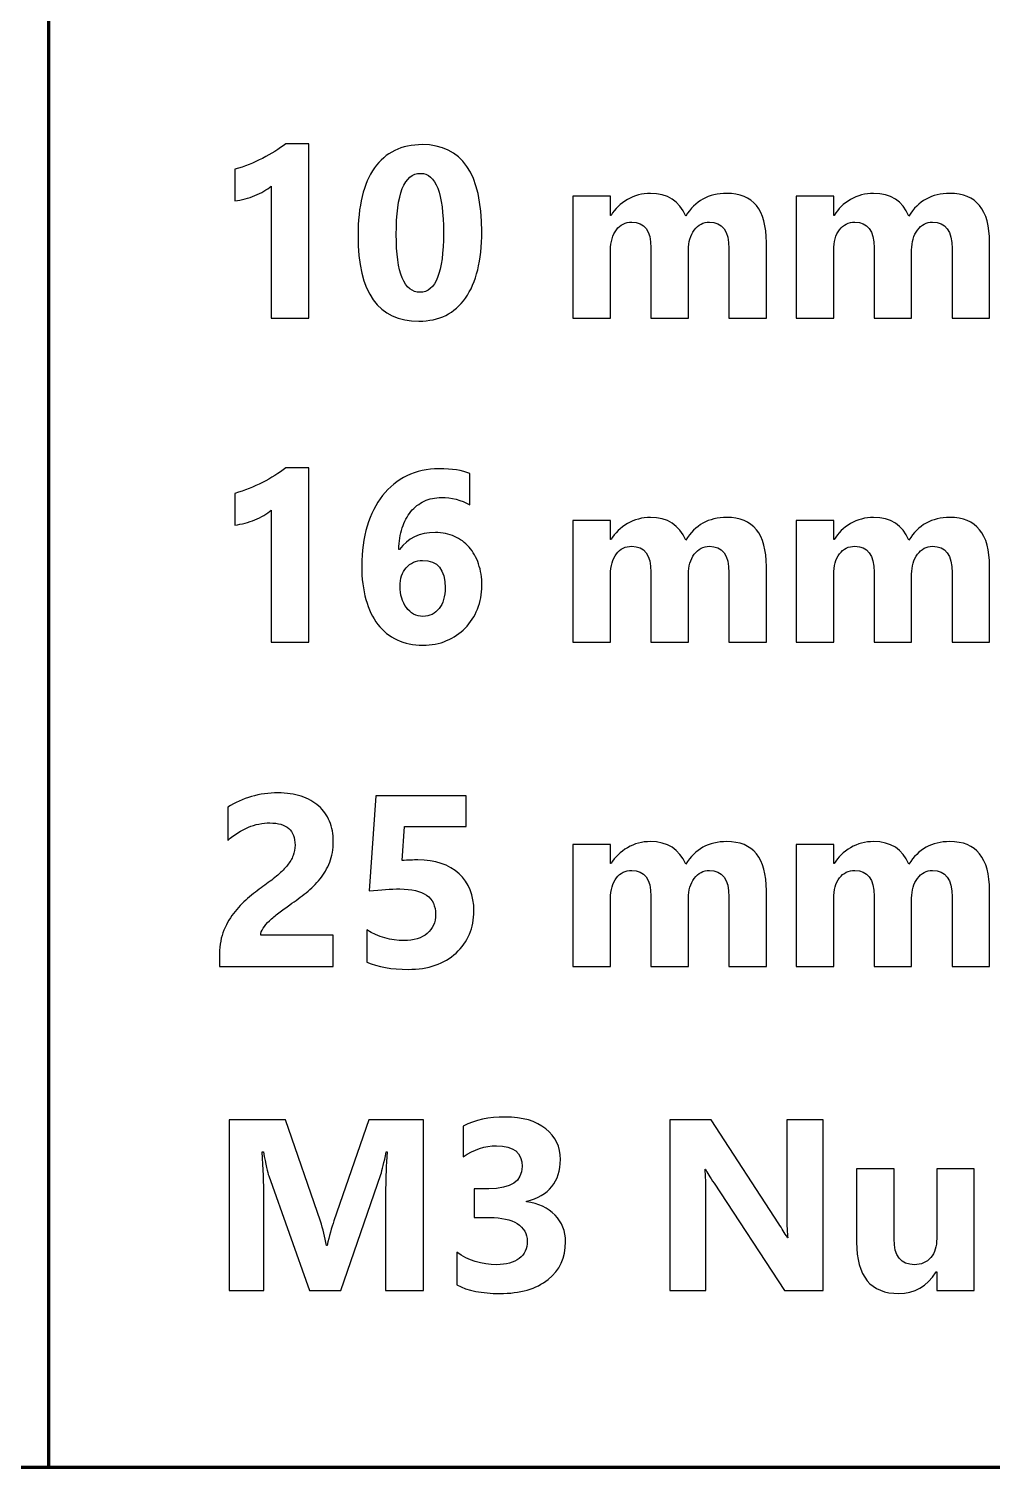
# Model space of a CAD drawing. Header units: centimetres. Extents: x -8 to 8, y -13.2 to 13.9.
# Drawn here: x -2.332 to -0.751, y -7.8 to -5.439 of the extents above; entities that cross this region are included whole.
import ezdxf

# ---------------------------------------------------------------- set-up
doc = ezdxf.new("R2010")
doc.units = ezdxf.units.CM
doc.header["$MEASUREMENT"] = 0
doc.layers.add('Layer 1', color=7, linetype='Continuous')

msp = doc.modelspace()

# ---------------------------------------------------------------- linework, layer by layer
at = {"layer": 'Layer 1', "lineweight": 100}
for points in [[(-5.85, -7.30005), (-5.85, -7.30005), (-5.85, 7.29995), (-5.85, 7.29995), (-5.85, 7.29995), (-5.85, 7.57609), (-5.62614, 7.79995), (-5.35, 7.79995), (-5.35, 7.79995), (-5.35, 7.79995), (5.35, 7.79995), (5.35, 7.79995), (5.35, 7.79995), (5.62614, 7.79995), (5.85, 7.57609), (5.85, 7.29995), (5.85, 7.29995), (5.85, 7.29995), (5.85, -7.30005), (5.85, -7.30005), (5.85, -7.30005), (5.85, -7.57619), (5.62614, -7.80005), (5.35, -7.80005), (5.35, -7.80005), (5.35, -7.80005), (-5.35, -7.80005), (-5.35, -7.80005), (-5.35, -7.80005), (-5.62614, -7.80005), (-5.85, -7.57619), (-5.85, -7.30005)], [(-5.85, -7.30005), (-5.85, -7.30005), (-5.85, 7.29995), (-5.85, 7.29995), (-5.85, 7.29995), (-5.85, 7.57609), (-5.62614, 7.79995), (-5.35, 7.79995), (-5.35, 7.79995), (-5.35, 7.79995), (2.95, 7.79995), (2.95, 7.79995), (2.95, 7.79995), (3.22614, 7.79995), (3.45, 7.57609), (3.45, 7.29995), (3.45, 7.29995), (3.45, 7.29995), (3.45, -7.30005), (3.45, -7.30005), (3.45, -7.30005), (3.45, -7.57619), (3.22614, -7.80005), (2.95, -7.80005), (2.95, -7.80005), (2.95, -7.80005), (-5.35, -7.80005), (-5.35, -7.80005), (-5.35, -7.80005), (-5.62614, -7.80005), (-5.85, -7.57619), (-5.85, -7.30005)], [(-2.3, -7.80005), (-2.3, -7.80005), (-2.3, -4.85005), (-2.3, -4.85005), (-2.3, -4.85005), (-2.3, -4.57391), (-2.07614, -4.35005), (-1.8, -4.35005), (-1.8, -4.35005), (-1.8, -4.35005), (3.45, -4.35005), (3.45, -4.35005), (3.45, -4.35005), (3.45, -4.35005), (3.45, -4.85005), (3.45, -4.85005), (3.45, -4.85005), (3.45, -4.85005), (3.45, -7.30005), (3.45, -7.30005), (3.45, -7.30005), (3.45, -7.57619), (3.22614, -7.80005), (2.95, -7.80005), (2.95, -7.80005), (2.95, -7.80005), (-1.8, -7.80005), (-1.8, -7.80005), (-1.8, -7.80005), (-1.8, -7.80005), (-2.3, -7.80005), (-2.3, -7.80005)]]:
    msp.add_open_spline(points, degree=3, knots=[0, 0, 0, 0, 0.1111111, 0.1111111, 0.1111111, 0.1111111, 0.2222222, 0.2222222, 0.2222222, 0.2222222, 0.3333333, 0.3333333, 0.3333333, 0.3333333, 0.4444444, 0.4444444, 0.4444444, 0.4444444, 0.5555556, 0.5555556, 0.5555556, 0.5555556, 0.6666667, 0.6666667, 0.6666667, 0.6666667, 0.7777778, 0.7777778, 0.7777778, 0.7777778, 1, 1, 1, 1], dxfattribs=at)
at = {"layer": 'Layer 1'}
for points, knots in [([(-1.87289, -5.62746), (-1.87289, -5.62746), (-1.87289, -5.91379), (-1.87289, -5.91379), (-1.87289, -5.91379), (-1.87289, -5.91379), (-1.93442, -5.91379), (-1.93442, -5.91379), (-1.93442, -5.91379), (-1.93442, -5.91379), (-1.93442, -5.69699), (-1.93442, -5.69699), (-1.93442, -5.69699), (-1.93782, -5.69999), (-1.94182, -5.70279), (-1.94649, -5.70546), (-1.94649, -5.70546), (-1.95109, -5.70812), (-1.95602, -5.71059), (-1.96122, -5.71272), (-1.96122, -5.71272), (-1.96642, -5.71486), (-1.97182, -5.71666), (-1.97742, -5.71819), (-1.97742, -5.71819), (-1.98302, -5.71966), (-1.98855, -5.72072), (-1.99402, -5.72139), (-1.99402, -5.72139), (-1.99402, -5.72139), (-1.99402, -5.66946), (-1.99402, -5.66946), (-1.99402, -5.66946), (-1.97802, -5.66479), (-1.96289, -5.65879), (-1.94869, -5.65146), (-1.94869, -5.65146), (-1.93449, -5.64419), (-1.92169, -5.63619), (-1.91022, -5.62746), (-1.91022, -5.62746), (-1.91022, -5.62746), (-1.87289, -5.62746), (-1.87289, -5.62746)], [0, 0, 0, 0, 0.0833333, 0.0833333, 0.0833333, 0.0833333, 0.1666667, 0.1666667, 0.1666667, 0.1666667, 0.25, 0.25, 0.25, 0.25, 0.3333333, 0.3333333, 0.3333333, 0.3333333, 0.4166667, 0.4166667, 0.4166667, 0.4166667, 0.5, 0.5, 0.5, 0.5, 0.5833333, 0.5833333, 0.5833333, 0.5833333, 0.6666667, 0.6666667, 0.6666667, 0.6666667, 0.75, 0.75, 0.75, 0.75, 0.8333333, 0.8333333, 0.8333333, 0.8333333, 1, 1, 1, 1]), ([(-1.69188, -5.91866), (-1.75855, -5.91866), (-1.79188, -5.87186), (-1.79188, -5.77826), (-1.79188, -5.77826), (-1.79188, -5.72966), (-1.78288, -5.69266), (-1.76482, -5.66719), (-1.76482, -5.66719), (-1.74682, -5.64172), (-1.72062, -5.62899), (-1.68642, -5.62899), (-1.68642, -5.62899), (-1.62128, -5.62899), (-1.58875, -5.67659), (-1.58875, -5.77179), (-1.58875, -5.77179), (-1.58875, -5.81919), (-1.59762, -5.85552), (-1.61542, -5.88079), (-1.61542, -5.88079), (-1.63315, -5.90606), (-1.65868, -5.91866), (-1.69188, -5.91866)], [0, 0, 0, 0, 0.1428571, 0.1428571, 0.1428571, 0.1428571, 0.2857143, 0.2857143, 0.2857143, 0.2857143, 0.4285714, 0.4285714, 0.4285714, 0.4285714, 0.5714286, 0.5714286, 0.5714286, 0.5714286, 0.7142857, 0.7142857, 0.7142857, 0.7142857, 1, 1, 1, 1]), ([(-1.68915, -5.67612), (-1.71582, -5.67612), (-1.72915, -5.70959), (-1.72915, -5.77666), (-1.72915, -5.77666), (-1.72915, -5.83986), (-1.71608, -5.87139), (-1.68995, -5.87139), (-1.68995, -5.87139), (-1.66442, -5.87139), (-1.65162, -5.83886), (-1.65162, -5.77372), (-1.65162, -5.77372), (-1.65162, -5.70866), (-1.66415, -5.67612), (-1.68915, -5.67612)], [0, 0, 0, 0, 0.2, 0.2, 0.2, 0.2, 0.4, 0.4, 0.4, 0.4, 0.6, 0.6, 0.6, 0.6, 1, 1, 1, 1]), ([(-1.12142, -5.91379), (-1.12142, -5.91379), (-1.18295, -5.91379), (-1.18295, -5.91379), (-1.18295, -5.91379), (-1.18295, -5.91379), (-1.18295, -5.79972), (-1.18295, -5.79972), (-1.18295, -5.79972), (-1.18295, -5.77066), (-1.19362, -5.75619), (-1.21495, -5.75619), (-1.21495, -5.75619), (-1.22508, -5.75619), (-1.23335, -5.76052), (-1.23975, -5.76926), (-1.23975, -5.76926), (-1.24615, -5.77799), (-1.24935, -5.78886), (-1.24935, -5.80186), (-1.24935, -5.80186), (-1.24935, -5.80186), (-1.24935, -5.91379), (-1.24935, -5.91379), (-1.24935, -5.91379), (-1.24935, -5.91379), (-1.31102, -5.91379), (-1.31102, -5.91379), (-1.31102, -5.91379), (-1.31102, -5.91379), (-1.31102, -5.79852), (-1.31102, -5.79852), (-1.31102, -5.79852), (-1.31102, -5.77032), (-1.32155, -5.75619), (-1.34248, -5.75619), (-1.34248, -5.75619), (-1.35302, -5.75619), (-1.36148, -5.76032), (-1.36775, -5.76866), (-1.36775, -5.76866), (-1.37408, -5.77699), (-1.37728, -5.78832), (-1.37728, -5.80266), (-1.37728, -5.80266), (-1.37728, -5.80266), (-1.37728, -5.91379), (-1.37728, -5.91379), (-1.37728, -5.91379), (-1.37728, -5.91379), (-1.43895, -5.91379), (-1.43895, -5.91379), (-1.43895, -5.91379), (-1.43895, -5.91379), (-1.43895, -5.71379), (-1.43895, -5.71379), (-1.43895, -5.71379), (-1.43895, -5.71379), (-1.37728, -5.71379), (-1.37728, -5.71379), (-1.37728, -5.71379), (-1.37728, -5.71379), (-1.37728, -5.74506), (-1.37728, -5.74506), (-1.37728, -5.74506), (-1.37728, -5.74506), (-1.37648, -5.74506), (-1.37648, -5.74506), (-1.37648, -5.74506), (-1.37008, -5.73439), (-1.36115, -5.72566), (-1.34962, -5.71899), (-1.34962, -5.71899), (-1.33808, -5.71226), (-1.32548, -5.70892), (-1.31182, -5.70892), (-1.31182, -5.70892), (-1.28355, -5.70892), (-1.26422, -5.72132), (-1.25382, -5.74619), (-1.25382, -5.74619), (-1.23855, -5.72132), (-1.21622, -5.70892), (-1.18662, -5.70892), (-1.18662, -5.70892), (-1.14315, -5.70892), (-1.12142, -5.73572), (-1.12142, -5.78939), (-1.12142, -5.78939), (-1.12142, -5.78939), (-1.12142, -5.91379), (-1.12142, -5.91379)], [0, 0, 0, 0, 0.0416667, 0.0416667, 0.0416667, 0.0416667, 0.0833333, 0.0833333, 0.0833333, 0.0833333, 0.125, 0.125, 0.125, 0.125, 0.1666667, 0.1666667, 0.1666667, 0.1666667, 0.2083333, 0.2083333, 0.2083333, 0.2083333, 0.25, 0.25, 0.25, 0.25, 0.2916667, 0.2916667, 0.2916667, 0.2916667, 0.3333333, 0.3333333, 0.3333333, 0.3333333, 0.375, 0.375, 0.375, 0.375, 0.4166667, 0.4166667, 0.4166667, 0.4166667, 0.4583333, 0.4583333, 0.4583333, 0.4583333, 0.5, 0.5, 0.5, 0.5, 0.5416667, 0.5416667, 0.5416667, 0.5416667, 0.5833333, 0.5833333, 0.5833333, 0.5833333, 0.625, 0.625, 0.625, 0.625, 0.6666667, 0.6666667, 0.6666667, 0.6666667, 0.7083333, 0.7083333, 0.7083333, 0.7083333, 0.75, 0.75, 0.75, 0.75, 0.7916667, 0.7916667, 0.7916667, 0.7916667, 0.8333333, 0.8333333, 0.8333333, 0.8333333, 0.875, 0.875, 0.875, 0.875, 0.9166667, 0.9166667, 0.9166667, 0.9166667, 1, 1, 1, 1]), ([(-0.75502, -5.91379), (-0.75502, -5.91379), (-0.81655, -5.91379), (-0.81655, -5.91379), (-0.81655, -5.91379), (-0.81655, -5.91379), (-0.81655, -5.79972), (-0.81655, -5.79972), (-0.81655, -5.79972), (-0.81655, -5.77066), (-0.82722, -5.75619), (-0.84855, -5.75619), (-0.84855, -5.75619), (-0.85868, -5.75619), (-0.86695, -5.76052), (-0.87335, -5.76926), (-0.87335, -5.76926), (-0.87975, -5.77799), (-0.88295, -5.78886), (-0.88295, -5.80186), (-0.88295, -5.80186), (-0.88295, -5.80186), (-0.88295, -5.91379), (-0.88295, -5.91379), (-0.88295, -5.91379), (-0.88295, -5.91379), (-0.94462, -5.91379), (-0.94462, -5.91379), (-0.94462, -5.91379), (-0.94462, -5.91379), (-0.94462, -5.79852), (-0.94462, -5.79852), (-0.94462, -5.79852), (-0.94462, -5.77032), (-0.95515, -5.75619), (-0.97608, -5.75619), (-0.97608, -5.75619), (-0.98662, -5.75619), (-0.99508, -5.76032), (-1.00135, -5.76866), (-1.00135, -5.76866), (-1.00768, -5.77699), (-1.01088, -5.78832), (-1.01088, -5.80266), (-1.01088, -5.80266), (-1.01088, -5.80266), (-1.01088, -5.91379), (-1.01088, -5.91379), (-1.01088, -5.91379), (-1.01088, -5.91379), (-1.07255, -5.91379), (-1.07255, -5.91379), (-1.07255, -5.91379), (-1.07255, -5.91379), (-1.07255, -5.71379), (-1.07255, -5.71379), (-1.07255, -5.71379), (-1.07255, -5.71379), (-1.01088, -5.71379), (-1.01088, -5.71379), (-1.01088, -5.71379), (-1.01088, -5.71379), (-1.01088, -5.74506), (-1.01088, -5.74506), (-1.01088, -5.74506), (-1.01088, -5.74506), (-1.01008, -5.74506), (-1.01008, -5.74506), (-1.01008, -5.74506), (-1.00368, -5.73439), (-0.99475, -5.72566), (-0.98322, -5.71899), (-0.98322, -5.71899), (-0.97168, -5.71226), (-0.95908, -5.70892), (-0.94542, -5.70892), (-0.94542, -5.70892), (-0.91715, -5.70892), (-0.89782, -5.72132), (-0.88742, -5.74619), (-0.88742, -5.74619), (-0.87215, -5.72132), (-0.84982, -5.70892), (-0.82022, -5.70892), (-0.82022, -5.70892), (-0.77675, -5.70892), (-0.75502, -5.73572), (-0.75502, -5.78939), (-0.75502, -5.78939), (-0.75502, -5.78939), (-0.75502, -5.91379), (-0.75502, -5.91379)], [0, 0, 0, 0, 0.0416667, 0.0416667, 0.0416667, 0.0416667, 0.0833333, 0.0833333, 0.0833333, 0.0833333, 0.125, 0.125, 0.125, 0.125, 0.1666667, 0.1666667, 0.1666667, 0.1666667, 0.2083333, 0.2083333, 0.2083333, 0.2083333, 0.25, 0.25, 0.25, 0.25, 0.2916667, 0.2916667, 0.2916667, 0.2916667, 0.3333333, 0.3333333, 0.3333333, 0.3333333, 0.375, 0.375, 0.375, 0.375, 0.4166667, 0.4166667, 0.4166667, 0.4166667, 0.4583333, 0.4583333, 0.4583333, 0.4583333, 0.5, 0.5, 0.5, 0.5, 0.5416667, 0.5416667, 0.5416667, 0.5416667, 0.5833333, 0.5833333, 0.5833333, 0.5833333, 0.625, 0.625, 0.625, 0.625, 0.6666667, 0.6666667, 0.6666667, 0.6666667, 0.7083333, 0.7083333, 0.7083333, 0.7083333, 0.75, 0.75, 0.75, 0.75, 0.7916667, 0.7916667, 0.7916667, 0.7916667, 0.8333333, 0.8333333, 0.8333333, 0.8333333, 0.875, 0.875, 0.875, 0.875, 0.9166667, 0.9166667, 0.9166667, 0.9166667, 1, 1, 1, 1]), ([(-1.87289, -6.15953), (-1.87289, -6.15953), (-1.87289, -6.44586), (-1.87289, -6.44586), (-1.87289, -6.44586), (-1.87289, -6.44586), (-1.93442, -6.44586), (-1.93442, -6.44586), (-1.93442, -6.44586), (-1.93442, -6.44586), (-1.93442, -6.22906), (-1.93442, -6.22906), (-1.93442, -6.22906), (-1.93782, -6.23206), (-1.94182, -6.23486), (-1.94649, -6.23753), (-1.94649, -6.23753), (-1.95109, -6.24019), (-1.95602, -6.24266), (-1.96122, -6.24479), (-1.96122, -6.24479), (-1.96642, -6.24693), (-1.97182, -6.24873), (-1.97742, -6.25026), (-1.97742, -6.25026), (-1.98302, -6.25173), (-1.98855, -6.25279), (-1.99402, -6.25346), (-1.99402, -6.25346), (-1.99402, -6.25346), (-1.99402, -6.20153), (-1.99402, -6.20153), (-1.99402, -6.20153), (-1.97802, -6.19686), (-1.96289, -6.19086), (-1.94869, -6.18353), (-1.94869, -6.18353), (-1.93449, -6.17626), (-1.92169, -6.16826), (-1.91022, -6.15953), (-1.91022, -6.15953), (-1.91022, -6.15953), (-1.87289, -6.15953), (-1.87289, -6.15953)], [0, 0, 0, 0, 0.0833333, 0.0833333, 0.0833333, 0.0833333, 0.1666667, 0.1666667, 0.1666667, 0.1666667, 0.25, 0.25, 0.25, 0.25, 0.3333333, 0.3333333, 0.3333333, 0.3333333, 0.4166667, 0.4166667, 0.4166667, 0.4166667, 0.5, 0.5, 0.5, 0.5, 0.5833333, 0.5833333, 0.5833333, 0.5833333, 0.6666667, 0.6666667, 0.6666667, 0.6666667, 0.75, 0.75, 0.75, 0.75, 0.8333333, 0.8333333, 0.8333333, 0.8333333, 1, 1, 1, 1]), ([(-1.58855, -6.35273), (-1.58855, -6.36653), (-1.59095, -6.37939), (-1.59575, -6.39139), (-1.59575, -6.39139), (-1.60062, -6.40333), (-1.60728, -6.41373), (-1.61588, -6.42253), (-1.61588, -6.42253), (-1.62448, -6.43133), (-1.63468, -6.43819), (-1.64655, -6.44319), (-1.64655, -6.44319), (-1.65842, -6.44826), (-1.67135, -6.45073), (-1.68542, -6.45073), (-1.68542, -6.45073), (-1.70115, -6.45073), (-1.71528, -6.44779), (-1.72768, -6.44193), (-1.72768, -6.44193), (-1.74015, -6.43613), (-1.75068, -6.42759), (-1.75928, -6.41646), (-1.75928, -6.41646), (-1.76782, -6.40533), (-1.77442, -6.39166), (-1.77895, -6.37553), (-1.77895, -6.37553), (-1.78355, -6.35939), (-1.78582, -6.34113), (-1.78582, -6.32066), (-1.78582, -6.32066), (-1.78582, -6.29659), (-1.78288, -6.27473), (-1.77695, -6.25513), (-1.77695, -6.25513), (-1.77102, -6.23553), (-1.76255, -6.21879), (-1.75155, -6.20486), (-1.75155, -6.20486), (-1.74055, -6.19093), (-1.72722, -6.18013), (-1.71162, -6.17253), (-1.71162, -6.17253), (-1.69595, -6.16493), (-1.67842, -6.16106), (-1.65888, -6.16106), (-1.65888, -6.16106), (-1.63722, -6.16106), (-1.62048, -6.16366), (-1.60848, -6.16873), (-1.60848, -6.16873), (-1.60848, -6.16873), (-1.60848, -6.22026), (-1.60848, -6.22026), (-1.60848, -6.22026), (-1.62268, -6.21219), (-1.63815, -6.20819), (-1.65495, -6.20819), (-1.65495, -6.20819), (-1.66535, -6.20819), (-1.67482, -6.21019), (-1.68328, -6.21419), (-1.68328, -6.21419), (-1.69175, -6.21826), (-1.69902, -6.22399), (-1.70508, -6.23139), (-1.70508, -6.23139), (-1.71108, -6.23886), (-1.71588, -6.24779), (-1.71928, -6.25826), (-1.71928, -6.25826), (-1.72275, -6.26873), (-1.72462, -6.28046), (-1.72488, -6.29333), (-1.72488, -6.29333), (-1.72488, -6.29333), (-1.72368, -6.29333), (-1.72368, -6.29333), (-1.72368, -6.29333), (-1.71042, -6.27493), (-1.69082, -6.26579), (-1.66495, -6.26579), (-1.66495, -6.26579), (-1.65335, -6.26579), (-1.64282, -6.26786), (-1.63348, -6.27206), (-1.63348, -6.27206), (-1.62408, -6.27619), (-1.61608, -6.28206), (-1.60942, -6.28973), (-1.60942, -6.28973), (-1.60282, -6.29733), (-1.59768, -6.30646), (-1.59402, -6.31713), (-1.59402, -6.31713), (-1.59035, -6.32786), (-1.58855, -6.33966), (-1.58855, -6.35273)], [0, 0, 0, 0, 0.0384615, 0.0384615, 0.0384615, 0.0384615, 0.0769231, 0.0769231, 0.0769231, 0.0769231, 0.1153846, 0.1153846, 0.1153846, 0.1153846, 0.1538462, 0.1538462, 0.1538462, 0.1538462, 0.1923077, 0.1923077, 0.1923077, 0.1923077, 0.2307692, 0.2307692, 0.2307692, 0.2307692, 0.2692308, 0.2692308, 0.2692308, 0.2692308, 0.3076923, 0.3076923, 0.3076923, 0.3076923, 0.3461538, 0.3461538, 0.3461538, 0.3461538, 0.3846154, 0.3846154, 0.3846154, 0.3846154, 0.4230769, 0.4230769, 0.4230769, 0.4230769, 0.4615385, 0.4615385, 0.4615385, 0.4615385, 0.5, 0.5, 0.5, 0.5, 0.5384615, 0.5384615, 0.5384615, 0.5384615, 0.5769231, 0.5769231, 0.5769231, 0.5769231, 0.6153846, 0.6153846, 0.6153846, 0.6153846, 0.6538462, 0.6538462, 0.6538462, 0.6538462, 0.6923077, 0.6923077, 0.6923077, 0.6923077, 0.7307692, 0.7307692, 0.7307692, 0.7307692, 0.7692308, 0.7692308, 0.7692308, 0.7692308, 0.8076923, 0.8076923, 0.8076923, 0.8076923, 0.8461538, 0.8461538, 0.8461538, 0.8461538, 0.8846154, 0.8846154, 0.8846154, 0.8846154, 0.9230769, 0.9230769, 0.9230769, 0.9230769, 1, 1, 1, 1]), ([(-1.12142, -6.44586), (-1.12142, -6.44586), (-1.18295, -6.44586), (-1.18295, -6.44586), (-1.18295, -6.44586), (-1.18295, -6.44586), (-1.18295, -6.33179), (-1.18295, -6.33179), (-1.18295, -6.33179), (-1.18295, -6.30273), (-1.19362, -6.28826), (-1.21495, -6.28826), (-1.21495, -6.28826), (-1.22508, -6.28826), (-1.23335, -6.29259), (-1.23975, -6.30133), (-1.23975, -6.30133), (-1.24615, -6.31006), (-1.24935, -6.32093), (-1.24935, -6.33393), (-1.24935, -6.33393), (-1.24935, -6.33393), (-1.24935, -6.44586), (-1.24935, -6.44586), (-1.24935, -6.44586), (-1.24935, -6.44586), (-1.31102, -6.44586), (-1.31102, -6.44586), (-1.31102, -6.44586), (-1.31102, -6.44586), (-1.31102, -6.33059), (-1.31102, -6.33059), (-1.31102, -6.33059), (-1.31102, -6.30239), (-1.32155, -6.28826), (-1.34248, -6.28826), (-1.34248, -6.28826), (-1.35302, -6.28826), (-1.36148, -6.29239), (-1.36775, -6.30073), (-1.36775, -6.30073), (-1.37408, -6.30906), (-1.37728, -6.32039), (-1.37728, -6.33473), (-1.37728, -6.33473), (-1.37728, -6.33473), (-1.37728, -6.44586), (-1.37728, -6.44586), (-1.37728, -6.44586), (-1.37728, -6.44586), (-1.43895, -6.44586), (-1.43895, -6.44586), (-1.43895, -6.44586), (-1.43895, -6.44586), (-1.43895, -6.24586), (-1.43895, -6.24586), (-1.43895, -6.24586), (-1.43895, -6.24586), (-1.37728, -6.24586), (-1.37728, -6.24586), (-1.37728, -6.24586), (-1.37728, -6.24586), (-1.37728, -6.27713), (-1.37728, -6.27713), (-1.37728, -6.27713), (-1.37728, -6.27713), (-1.37648, -6.27713), (-1.37648, -6.27713), (-1.37648, -6.27713), (-1.37008, -6.26646), (-1.36115, -6.25773), (-1.34962, -6.25106), (-1.34962, -6.25106), (-1.33808, -6.24433), (-1.32548, -6.24099), (-1.31182, -6.24099), (-1.31182, -6.24099), (-1.28355, -6.24099), (-1.26422, -6.25339), (-1.25382, -6.27826), (-1.25382, -6.27826), (-1.23855, -6.25339), (-1.21622, -6.24099), (-1.18662, -6.24099), (-1.18662, -6.24099), (-1.14315, -6.24099), (-1.12142, -6.26779), (-1.12142, -6.32146), (-1.12142, -6.32146), (-1.12142, -6.32146), (-1.12142, -6.44586), (-1.12142, -6.44586)], [0, 0, 0, 0, 0.0416667, 0.0416667, 0.0416667, 0.0416667, 0.0833333, 0.0833333, 0.0833333, 0.0833333, 0.125, 0.125, 0.125, 0.125, 0.1666667, 0.1666667, 0.1666667, 0.1666667, 0.2083333, 0.2083333, 0.2083333, 0.2083333, 0.25, 0.25, 0.25, 0.25, 0.2916667, 0.2916667, 0.2916667, 0.2916667, 0.3333333, 0.3333333, 0.3333333, 0.3333333, 0.375, 0.375, 0.375, 0.375, 0.4166667, 0.4166667, 0.4166667, 0.4166667, 0.4583333, 0.4583333, 0.4583333, 0.4583333, 0.5, 0.5, 0.5, 0.5, 0.5416667, 0.5416667, 0.5416667, 0.5416667, 0.5833333, 0.5833333, 0.5833333, 0.5833333, 0.625, 0.625, 0.625, 0.625, 0.6666667, 0.6666667, 0.6666667, 0.6666667, 0.7083333, 0.7083333, 0.7083333, 0.7083333, 0.75, 0.75, 0.75, 0.75, 0.7916667, 0.7916667, 0.7916667, 0.7916667, 0.8333333, 0.8333333, 0.8333333, 0.8333333, 0.875, 0.875, 0.875, 0.875, 0.9166667, 0.9166667, 0.9166667, 0.9166667, 1, 1, 1, 1]), ([(-0.75502, -6.44586), (-0.75502, -6.44586), (-0.81655, -6.44586), (-0.81655, -6.44586), (-0.81655, -6.44586), (-0.81655, -6.44586), (-0.81655, -6.33179), (-0.81655, -6.33179), (-0.81655, -6.33179), (-0.81655, -6.30273), (-0.82722, -6.28826), (-0.84855, -6.28826), (-0.84855, -6.28826), (-0.85868, -6.28826), (-0.86695, -6.29259), (-0.87335, -6.30133), (-0.87335, -6.30133), (-0.87975, -6.31006), (-0.88295, -6.32093), (-0.88295, -6.33393), (-0.88295, -6.33393), (-0.88295, -6.33393), (-0.88295, -6.44586), (-0.88295, -6.44586), (-0.88295, -6.44586), (-0.88295, -6.44586), (-0.94462, -6.44586), (-0.94462, -6.44586), (-0.94462, -6.44586), (-0.94462, -6.44586), (-0.94462, -6.33059), (-0.94462, -6.33059), (-0.94462, -6.33059), (-0.94462, -6.30239), (-0.95515, -6.28826), (-0.97608, -6.28826), (-0.97608, -6.28826), (-0.98662, -6.28826), (-0.99508, -6.29239), (-1.00135, -6.30073), (-1.00135, -6.30073), (-1.00768, -6.30906), (-1.01088, -6.32039), (-1.01088, -6.33473), (-1.01088, -6.33473), (-1.01088, -6.33473), (-1.01088, -6.44586), (-1.01088, -6.44586), (-1.01088, -6.44586), (-1.01088, -6.44586), (-1.07255, -6.44586), (-1.07255, -6.44586), (-1.07255, -6.44586), (-1.07255, -6.44586), (-1.07255, -6.24586), (-1.07255, -6.24586), (-1.07255, -6.24586), (-1.07255, -6.24586), (-1.01088, -6.24586), (-1.01088, -6.24586), (-1.01088, -6.24586), (-1.01088, -6.24586), (-1.01088, -6.27713), (-1.01088, -6.27713), (-1.01088, -6.27713), (-1.01088, -6.27713), (-1.01008, -6.27713), (-1.01008, -6.27713), (-1.01008, -6.27713), (-1.00368, -6.26646), (-0.99475, -6.25773), (-0.98322, -6.25106), (-0.98322, -6.25106), (-0.97168, -6.24433), (-0.95908, -6.24099), (-0.94542, -6.24099), (-0.94542, -6.24099), (-0.91715, -6.24099), (-0.89782, -6.25339), (-0.88742, -6.27826), (-0.88742, -6.27826), (-0.87215, -6.25339), (-0.84982, -6.24099), (-0.82022, -6.24099), (-0.82022, -6.24099), (-0.77675, -6.24099), (-0.75502, -6.26779), (-0.75502, -6.32146), (-0.75502, -6.32146), (-0.75502, -6.32146), (-0.75502, -6.44586), (-0.75502, -6.44586)], [0, 0, 0, 0, 0.0416667, 0.0416667, 0.0416667, 0.0416667, 0.0833333, 0.0833333, 0.0833333, 0.0833333, 0.125, 0.125, 0.125, 0.125, 0.1666667, 0.1666667, 0.1666667, 0.1666667, 0.2083333, 0.2083333, 0.2083333, 0.2083333, 0.25, 0.25, 0.25, 0.25, 0.2916667, 0.2916667, 0.2916667, 0.2916667, 0.3333333, 0.3333333, 0.3333333, 0.3333333, 0.375, 0.375, 0.375, 0.375, 0.4166667, 0.4166667, 0.4166667, 0.4166667, 0.4583333, 0.4583333, 0.4583333, 0.4583333, 0.5, 0.5, 0.5, 0.5, 0.5416667, 0.5416667, 0.5416667, 0.5416667, 0.5833333, 0.5833333, 0.5833333, 0.5833333, 0.625, 0.625, 0.625, 0.625, 0.6666667, 0.6666667, 0.6666667, 0.6666667, 0.7083333, 0.7083333, 0.7083333, 0.7083333, 0.75, 0.75, 0.75, 0.75, 0.7916667, 0.7916667, 0.7916667, 0.7916667, 0.8333333, 0.8333333, 0.8333333, 0.8333333, 0.875, 0.875, 0.875, 0.875, 0.9166667, 0.9166667, 0.9166667, 0.9166667, 1, 1, 1, 1]), ([(-1.64888, -6.35659), (-1.64888, -6.32653), (-1.66122, -6.31146), (-1.68582, -6.31146), (-1.68582, -6.31146), (-1.69142, -6.31146), (-1.69648, -6.31253), (-1.70108, -6.31459), (-1.70108, -6.31459), (-1.70562, -6.31666), (-1.70948, -6.31959), (-1.71275, -6.32339), (-1.71275, -6.32339), (-1.71602, -6.32719), (-1.71855, -6.33166), (-1.72028, -6.33679), (-1.72028, -6.33679), (-1.72202, -6.34193), (-1.72295, -6.34759), (-1.72295, -6.35386), (-1.72295, -6.35386), (-1.72295, -6.36079), (-1.72202, -6.36719), (-1.72022, -6.37319), (-1.72022, -6.37319), (-1.71835, -6.37919), (-1.71582, -6.38446), (-1.71248, -6.38893), (-1.71248, -6.38893), (-1.70915, -6.39339), (-1.70522, -6.39699), (-1.70068, -6.39959), (-1.70068, -6.39959), (-1.69608, -6.40219), (-1.69102, -6.40346), (-1.68542, -6.40346), (-1.68542, -6.40346), (-1.67982, -6.40346), (-1.67482, -6.40233), (-1.67028, -6.40006), (-1.67028, -6.40006), (-1.66582, -6.39779), (-1.66195, -6.39459), (-1.65875, -6.39046), (-1.65875, -6.39046), (-1.65555, -6.38639), (-1.65315, -6.38146), (-1.65142, -6.37566), (-1.65142, -6.37566), (-1.64975, -6.36986), (-1.64888, -6.36353), (-1.64888, -6.35659)], [0, 0, 0, 0, 0.0714286, 0.0714286, 0.0714286, 0.0714286, 0.1428571, 0.1428571, 0.1428571, 0.1428571, 0.2142857, 0.2142857, 0.2142857, 0.2142857, 0.2857143, 0.2857143, 0.2857143, 0.2857143, 0.3571429, 0.3571429, 0.3571429, 0.3571429, 0.4285714, 0.4285714, 0.4285714, 0.4285714, 0.5, 0.5, 0.5, 0.5, 0.5714286, 0.5714286, 0.5714286, 0.5714286, 0.6428571, 0.6428571, 0.6428571, 0.6428571, 0.7142857, 0.7142857, 0.7142857, 0.7142857, 0.7857143, 0.7857143, 0.7857143, 0.7857143, 0.8571429, 0.8571429, 0.8571429, 0.8571429, 1, 1, 1, 1]), ([(-1.95162, -6.92673), (-1.95162, -6.92673), (-1.83289, -6.92673), (-1.83289, -6.92673), (-1.83289, -6.92673), (-1.83289, -6.92673), (-1.83289, -6.97793), (-1.83289, -6.97793), (-1.83289, -6.97793), (-1.83289, -6.97793), (-2.01922, -6.97793), (-2.01922, -6.97793), (-2.01922, -6.97793), (-2.01922, -6.97793), (-2.01922, -6.95686), (-2.01922, -6.95686), (-2.01922, -6.95686), (-2.01922, -6.94253), (-2.01682, -6.92966), (-2.01195, -6.91826), (-2.01195, -6.91826), (-2.00715, -6.90686), (-2.00109, -6.89666), (-1.99382, -6.8876), (-1.99382, -6.8876), (-1.98655, -6.87853), (-1.97855, -6.87053), (-1.96989, -6.8636), (-1.96989, -6.8636), (-1.96122, -6.8566), (-1.95302, -6.85033), (-1.94515, -6.84473), (-1.94515, -6.84473), (-1.93695, -6.83886), (-1.92982, -6.83326), (-1.92362, -6.82793), (-1.92362, -6.82793), (-1.91742, -6.8226), (-1.91222, -6.81726), (-1.90795, -6.812), (-1.90795, -6.812), (-1.90375, -6.80673), (-1.90062, -6.8014), (-1.89849, -6.796), (-1.89849, -6.796), (-1.89642, -6.7906), (-1.89535, -6.78486), (-1.89535, -6.77873), (-1.89535, -6.77873), (-1.89535, -6.76673), (-1.89875, -6.75766), (-1.90555, -6.75153), (-1.90555, -6.75153), (-1.91229, -6.74546), (-1.92269, -6.7424), (-1.93662, -6.7424), (-1.93662, -6.7424), (-1.96069, -6.7424), (-1.98375, -6.75193), (-2.00575, -6.77106), (-2.00575, -6.77106), (-2.00575, -6.77106), (-2.00575, -6.7168), (-2.00575, -6.7168), (-2.00575, -6.7168), (-1.98135, -6.70106), (-1.95389, -6.69313), (-1.92329, -6.69313), (-1.92329, -6.69313), (-1.90909, -6.69313), (-1.89642, -6.695), (-1.88515, -6.69873), (-1.88515, -6.69873), (-1.87389, -6.70246), (-1.86435, -6.70773), (-1.85649, -6.71466), (-1.85649, -6.71466), (-1.84869, -6.72153), (-1.84275, -6.72993), (-1.83862, -6.73973), (-1.83862, -6.73973), (-1.83455, -6.7496), (-1.83249, -6.76053), (-1.83249, -6.77266), (-1.83249, -6.77266), (-1.83249, -6.78553), (-1.83449, -6.797), (-1.83842, -6.807), (-1.83842, -6.807), (-1.84242, -6.81706), (-1.84769, -6.8262), (-1.85429, -6.8344), (-1.85429, -6.8344), (-1.86082, -6.8426), (-1.86842, -6.85013), (-1.87702, -6.85693), (-1.87702, -6.85693), (-1.88562, -6.8638), (-1.89455, -6.8704), (-1.90375, -6.87673), (-1.90375, -6.87673), (-1.91002, -6.8812), (-1.91602, -6.8856), (-1.92182, -6.88993), (-1.92182, -6.88993), (-1.92762, -6.89433), (-1.93275, -6.8986), (-1.93715, -6.90286), (-1.93715, -6.90286), (-1.94162, -6.90706), (-1.94515, -6.9112), (-1.94775, -6.91526), (-1.94775, -6.91526), (-1.95035, -6.91926), (-1.95162, -6.92313), (-1.95162, -6.92673)], [0, 0, 0, 0, 0.0333333, 0.0333333, 0.0333333, 0.0333333, 0.0666667, 0.0666667, 0.0666667, 0.0666667, 0.1, 0.1, 0.1, 0.1, 0.1333333, 0.1333333, 0.1333333, 0.1333333, 0.1666667, 0.1666667, 0.1666667, 0.1666667, 0.2, 0.2, 0.2, 0.2, 0.2333333, 0.2333333, 0.2333333, 0.2333333, 0.2666667, 0.2666667, 0.2666667, 0.2666667, 0.3, 0.3, 0.3, 0.3, 0.3333333, 0.3333333, 0.3333333, 0.3333333, 0.3666667, 0.3666667, 0.3666667, 0.3666667, 0.4, 0.4, 0.4, 0.4, 0.4333333, 0.4333333, 0.4333333, 0.4333333, 0.4666667, 0.4666667, 0.4666667, 0.4666667, 0.5, 0.5, 0.5, 0.5, 0.5333333, 0.5333333, 0.5333333, 0.5333333, 0.5666667, 0.5666667, 0.5666667, 0.5666667, 0.6, 0.6, 0.6, 0.6, 0.6333333, 0.6333333, 0.6333333, 0.6333333, 0.6666667, 0.6666667, 0.6666667, 0.6666667, 0.7, 0.7, 0.7, 0.7, 0.7333333, 0.7333333, 0.7333333, 0.7333333, 0.7666667, 0.7666667, 0.7666667, 0.7666667, 0.8, 0.8, 0.8, 0.8, 0.8333333, 0.8333333, 0.8333333, 0.8333333, 0.8666667, 0.8666667, 0.8666667, 0.8666667, 0.9, 0.9, 0.9, 0.9, 0.9333333, 0.9333333, 0.9333333, 0.9333333, 1, 1, 1, 1]), ([(-1.77762, -6.97073), (-1.77762, -6.97073), (-1.77762, -6.918), (-1.77762, -6.918), (-1.77762, -6.918), (-1.75848, -6.92966), (-1.73808, -6.93553), (-1.71648, -6.93553), (-1.71648, -6.93553), (-1.70022, -6.93553), (-1.68748, -6.93166), (-1.67828, -6.92393), (-1.67828, -6.92393), (-1.66915, -6.9162), (-1.66455, -6.90566), (-1.66455, -6.8924), (-1.66455, -6.8924), (-1.66455, -6.86466), (-1.68415, -6.8508), (-1.72335, -6.8508), (-1.72335, -6.8508), (-1.73775, -6.8508), (-1.75442, -6.85186), (-1.77335, -6.85413), (-1.77335, -6.85413), (-1.77335, -6.85413), (-1.76275, -6.69786), (-1.76275, -6.69786), (-1.76275, -6.69786), (-1.76275, -6.69786), (-1.61455, -6.69786), (-1.61455, -6.69786), (-1.61455, -6.69786), (-1.61455, -6.69786), (-1.61455, -6.74826), (-1.61455, -6.74826), (-1.61455, -6.74826), (-1.61455, -6.74826), (-1.71568, -6.74826), (-1.71568, -6.74826), (-1.71568, -6.74826), (-1.71568, -6.74826), (-1.71962, -6.80433), (-1.71962, -6.80433), (-1.71962, -6.80433), (-1.70955, -6.80353), (-1.70095, -6.80313), (-1.69362, -6.80313), (-1.69362, -6.80313), (-1.66488, -6.80313), (-1.64235, -6.81066), (-1.62608, -6.8258), (-1.62608, -6.8258), (-1.60975, -6.84086), (-1.60162, -6.8612), (-1.60162, -6.88673), (-1.60162, -6.88673), (-1.60162, -6.915), (-1.61135, -6.93806), (-1.63075, -6.95593), (-1.63075, -6.95593), (-1.65015, -6.97386), (-1.67642, -6.9828), (-1.70962, -6.9828), (-1.70962, -6.9828), (-1.73662, -6.9828), (-1.75928, -6.9788), (-1.77762, -6.97073)], [0, 0, 0, 0, 0.0555556, 0.0555556, 0.0555556, 0.0555556, 0.1111111, 0.1111111, 0.1111111, 0.1111111, 0.1666667, 0.1666667, 0.1666667, 0.1666667, 0.2222222, 0.2222222, 0.2222222, 0.2222222, 0.2777778, 0.2777778, 0.2777778, 0.2777778, 0.3333333, 0.3333333, 0.3333333, 0.3333333, 0.3888889, 0.3888889, 0.3888889, 0.3888889, 0.4444444, 0.4444444, 0.4444444, 0.4444444, 0.5, 0.5, 0.5, 0.5, 0.5555556, 0.5555556, 0.5555556, 0.5555556, 0.6111111, 0.6111111, 0.6111111, 0.6111111, 0.6666667, 0.6666667, 0.6666667, 0.6666667, 0.7222222, 0.7222222, 0.7222222, 0.7222222, 0.7777778, 0.7777778, 0.7777778, 0.7777778, 0.8333333, 0.8333333, 0.8333333, 0.8333333, 0.8888889, 0.8888889, 0.8888889, 0.8888889, 1, 1, 1, 1]), ([(-1.12142, -6.97793), (-1.12142, -6.97793), (-1.18295, -6.97793), (-1.18295, -6.97793), (-1.18295, -6.97793), (-1.18295, -6.97793), (-1.18295, -6.86386), (-1.18295, -6.86386), (-1.18295, -6.86386), (-1.18295, -6.8348), (-1.19362, -6.82033), (-1.21495, -6.82033), (-1.21495, -6.82033), (-1.22508, -6.82033), (-1.23335, -6.82466), (-1.23975, -6.8334), (-1.23975, -6.8334), (-1.24615, -6.84213), (-1.24935, -6.853), (-1.24935, -6.866), (-1.24935, -6.866), (-1.24935, -6.866), (-1.24935, -6.97793), (-1.24935, -6.97793), (-1.24935, -6.97793), (-1.24935, -6.97793), (-1.31102, -6.97793), (-1.31102, -6.97793), (-1.31102, -6.97793), (-1.31102, -6.97793), (-1.31102, -6.86266), (-1.31102, -6.86266), (-1.31102, -6.86266), (-1.31102, -6.83446), (-1.32155, -6.82033), (-1.34248, -6.82033), (-1.34248, -6.82033), (-1.35302, -6.82033), (-1.36148, -6.82446), (-1.36775, -6.8328), (-1.36775, -6.8328), (-1.37408, -6.84113), (-1.37728, -6.85246), (-1.37728, -6.8668), (-1.37728, -6.8668), (-1.37728, -6.8668), (-1.37728, -6.97793), (-1.37728, -6.97793), (-1.37728, -6.97793), (-1.37728, -6.97793), (-1.43895, -6.97793), (-1.43895, -6.97793), (-1.43895, -6.97793), (-1.43895, -6.97793), (-1.43895, -6.77793), (-1.43895, -6.77793), (-1.43895, -6.77793), (-1.43895, -6.77793), (-1.37728, -6.77793), (-1.37728, -6.77793), (-1.37728, -6.77793), (-1.37728, -6.77793), (-1.37728, -6.8092), (-1.37728, -6.8092), (-1.37728, -6.8092), (-1.37728, -6.8092), (-1.37648, -6.8092), (-1.37648, -6.8092), (-1.37648, -6.8092), (-1.37008, -6.79853), (-1.36115, -6.7898), (-1.34962, -6.78313), (-1.34962, -6.78313), (-1.33808, -6.7764), (-1.32548, -6.77306), (-1.31182, -6.77306), (-1.31182, -6.77306), (-1.28355, -6.77306), (-1.26422, -6.78546), (-1.25382, -6.81033), (-1.25382, -6.81033), (-1.23855, -6.78546), (-1.21622, -6.77306), (-1.18662, -6.77306), (-1.18662, -6.77306), (-1.14315, -6.77306), (-1.12142, -6.79986), (-1.12142, -6.85353), (-1.12142, -6.85353), (-1.12142, -6.85353), (-1.12142, -6.97793), (-1.12142, -6.97793)], [0, 0, 0, 0, 0.0416667, 0.0416667, 0.0416667, 0.0416667, 0.0833333, 0.0833333, 0.0833333, 0.0833333, 0.125, 0.125, 0.125, 0.125, 0.1666667, 0.1666667, 0.1666667, 0.1666667, 0.2083333, 0.2083333, 0.2083333, 0.2083333, 0.25, 0.25, 0.25, 0.25, 0.2916667, 0.2916667, 0.2916667, 0.2916667, 0.3333333, 0.3333333, 0.3333333, 0.3333333, 0.375, 0.375, 0.375, 0.375, 0.4166667, 0.4166667, 0.4166667, 0.4166667, 0.4583333, 0.4583333, 0.4583333, 0.4583333, 0.5, 0.5, 0.5, 0.5, 0.5416667, 0.5416667, 0.5416667, 0.5416667, 0.5833333, 0.5833333, 0.5833333, 0.5833333, 0.625, 0.625, 0.625, 0.625, 0.6666667, 0.6666667, 0.6666667, 0.6666667, 0.7083333, 0.7083333, 0.7083333, 0.7083333, 0.75, 0.75, 0.75, 0.75, 0.7916667, 0.7916667, 0.7916667, 0.7916667, 0.8333333, 0.8333333, 0.8333333, 0.8333333, 0.875, 0.875, 0.875, 0.875, 0.9166667, 0.9166667, 0.9166667, 0.9166667, 1, 1, 1, 1]), ([(-0.75502, -6.97793), (-0.75502, -6.97793), (-0.81655, -6.97793), (-0.81655, -6.97793), (-0.81655, -6.97793), (-0.81655, -6.97793), (-0.81655, -6.86386), (-0.81655, -6.86386), (-0.81655, -6.86386), (-0.81655, -6.8348), (-0.82722, -6.82033), (-0.84855, -6.82033), (-0.84855, -6.82033), (-0.85868, -6.82033), (-0.86695, -6.82466), (-0.87335, -6.8334), (-0.87335, -6.8334), (-0.87975, -6.84213), (-0.88295, -6.853), (-0.88295, -6.866), (-0.88295, -6.866), (-0.88295, -6.866), (-0.88295, -6.97793), (-0.88295, -6.97793), (-0.88295, -6.97793), (-0.88295, -6.97793), (-0.94462, -6.97793), (-0.94462, -6.97793), (-0.94462, -6.97793), (-0.94462, -6.97793), (-0.94462, -6.86266), (-0.94462, -6.86266), (-0.94462, -6.86266), (-0.94462, -6.83446), (-0.95515, -6.82033), (-0.97608, -6.82033), (-0.97608, -6.82033), (-0.98662, -6.82033), (-0.99508, -6.82446), (-1.00135, -6.8328), (-1.00135, -6.8328), (-1.00768, -6.84113), (-1.01088, -6.85246), (-1.01088, -6.8668), (-1.01088, -6.8668), (-1.01088, -6.8668), (-1.01088, -6.97793), (-1.01088, -6.97793), (-1.01088, -6.97793), (-1.01088, -6.97793), (-1.07255, -6.97793), (-1.07255, -6.97793), (-1.07255, -6.97793), (-1.07255, -6.97793), (-1.07255, -6.77793), (-1.07255, -6.77793), (-1.07255, -6.77793), (-1.07255, -6.77793), (-1.01088, -6.77793), (-1.01088, -6.77793), (-1.01088, -6.77793), (-1.01088, -6.77793), (-1.01088, -6.8092), (-1.01088, -6.8092), (-1.01088, -6.8092), (-1.01088, -6.8092), (-1.01008, -6.8092), (-1.01008, -6.8092), (-1.01008, -6.8092), (-1.00368, -6.79853), (-0.99475, -6.7898), (-0.98322, -6.78313), (-0.98322, -6.78313), (-0.97168, -6.7764), (-0.95908, -6.77306), (-0.94542, -6.77306), (-0.94542, -6.77306), (-0.91715, -6.77306), (-0.89782, -6.78546), (-0.88742, -6.81033), (-0.88742, -6.81033), (-0.87215, -6.78546), (-0.84982, -6.77306), (-0.82022, -6.77306), (-0.82022, -6.77306), (-0.77675, -6.77306), (-0.75502, -6.79986), (-0.75502, -6.85353), (-0.75502, -6.85353), (-0.75502, -6.85353), (-0.75502, -6.97793), (-0.75502, -6.97793)], [0, 0, 0, 0, 0.0416667, 0.0416667, 0.0416667, 0.0416667, 0.0833333, 0.0833333, 0.0833333, 0.0833333, 0.125, 0.125, 0.125, 0.125, 0.1666667, 0.1666667, 0.1666667, 0.1666667, 0.2083333, 0.2083333, 0.2083333, 0.2083333, 0.25, 0.25, 0.25, 0.25, 0.2916667, 0.2916667, 0.2916667, 0.2916667, 0.3333333, 0.3333333, 0.3333333, 0.3333333, 0.375, 0.375, 0.375, 0.375, 0.4166667, 0.4166667, 0.4166667, 0.4166667, 0.4583333, 0.4583333, 0.4583333, 0.4583333, 0.5, 0.5, 0.5, 0.5, 0.5416667, 0.5416667, 0.5416667, 0.5416667, 0.5833333, 0.5833333, 0.5833333, 0.5833333, 0.625, 0.625, 0.625, 0.625, 0.6666667, 0.6666667, 0.6666667, 0.6666667, 0.7083333, 0.7083333, 0.7083333, 0.7083333, 0.75, 0.75, 0.75, 0.75, 0.7916667, 0.7916667, 0.7916667, 0.7916667, 0.8333333, 0.8333333, 0.8333333, 0.8333333, 0.875, 0.875, 0.875, 0.875, 0.9166667, 0.9166667, 0.9166667, 0.9166667, 1, 1, 1, 1]), ([(-1.62975, -7.5008), (-1.62975, -7.5008), (-1.62975, -7.44713), (-1.62975, -7.44713), (-1.62975, -7.44713), (-1.61102, -7.4608), (-1.58915, -7.4676), (-1.56415, -7.4676), (-1.56415, -7.4676), (-1.54835, -7.4676), (-1.53609, -7.4642), (-1.52735, -7.45747), (-1.52735, -7.45747), (-1.51855, -7.45067), (-1.51415, -7.44127), (-1.51415, -7.42913), (-1.51415, -7.42913), (-1.51415, -7.41667), (-1.51955, -7.407), (-1.53042, -7.4002), (-1.53042, -7.4002), (-1.54135, -7.39347), (-1.55629, -7.39007), (-1.57529, -7.39007), (-1.57529, -7.39007), (-1.57529, -7.39007), (-1.60122, -7.39007), (-1.60122, -7.39007), (-1.60122, -7.39007), (-1.60122, -7.39007), (-1.60122, -7.3428), (-1.60122, -7.3428), (-1.60122, -7.3428), (-1.60122, -7.3428), (-1.57722, -7.3428), (-1.57722, -7.3428), (-1.57722, -7.3428), (-1.54075, -7.3428), (-1.52255, -7.33073), (-1.52255, -7.30647), (-1.52255, -7.30647), (-1.52255, -7.28367), (-1.53655, -7.27233), (-1.56455, -7.27233), (-1.56455, -7.27233), (-1.58329, -7.27233), (-1.60149, -7.27833), (-1.61922, -7.29047), (-1.61922, -7.29047), (-1.61922, -7.29047), (-1.61922, -7.24007), (-1.61922, -7.24007), (-1.61922, -7.24007), (-1.59955, -7.2302), (-1.57662, -7.2252), (-1.55049, -7.2252), (-1.55049, -7.2252), (-1.52182, -7.2252), (-1.49955, -7.23167), (-1.48355, -7.2446), (-1.48355, -7.2446), (-1.46762, -7.25747), (-1.45962, -7.2742), (-1.45962, -7.29473), (-1.45962, -7.29473), (-1.45962, -7.33133), (-1.47822, -7.35427), (-1.51529, -7.36353), (-1.51529, -7.36353), (-1.51529, -7.36353), (-1.51529, -7.36447), (-1.51529, -7.36447), (-1.51529, -7.36447), (-1.49555, -7.36693), (-1.47989, -7.37413), (-1.46842, -7.38607), (-1.46842, -7.38607), (-1.45695, -7.398), (-1.45122, -7.4126), (-1.45122, -7.42993), (-1.45122, -7.42993), (-1.45122, -7.45607), (-1.46082, -7.4768), (-1.47995, -7.492), (-1.47995, -7.492), (-1.49909, -7.50727), (-1.52555, -7.51487), (-1.55929, -7.51487), (-1.55929, -7.51487), (-1.58815, -7.51487), (-1.61169, -7.5102), (-1.62975, -7.5008)], [0, 0, 0, 0, 0.0416667, 0.0416667, 0.0416667, 0.0416667, 0.0833333, 0.0833333, 0.0833333, 0.0833333, 0.125, 0.125, 0.125, 0.125, 0.1666667, 0.1666667, 0.1666667, 0.1666667, 0.2083333, 0.2083333, 0.2083333, 0.2083333, 0.25, 0.25, 0.25, 0.25, 0.2916667, 0.2916667, 0.2916667, 0.2916667, 0.3333333, 0.3333333, 0.3333333, 0.3333333, 0.375, 0.375, 0.375, 0.375, 0.4166667, 0.4166667, 0.4166667, 0.4166667, 0.4583333, 0.4583333, 0.4583333, 0.4583333, 0.5, 0.5, 0.5, 0.5, 0.5416667, 0.5416667, 0.5416667, 0.5416667, 0.5833333, 0.5833333, 0.5833333, 0.5833333, 0.625, 0.625, 0.625, 0.625, 0.6666667, 0.6666667, 0.6666667, 0.6666667, 0.7083333, 0.7083333, 0.7083333, 0.7083333, 0.75, 0.75, 0.75, 0.75, 0.7916667, 0.7916667, 0.7916667, 0.7916667, 0.8333333, 0.8333333, 0.8333333, 0.8333333, 0.875, 0.875, 0.875, 0.875, 0.9166667, 0.9166667, 0.9166667, 0.9166667, 1, 1, 1, 1]), ([(-1.68422, -7.51), (-1.68422, -7.51), (-1.74655, -7.51), (-1.74655, -7.51), (-1.74655, -7.51), (-1.74655, -7.51), (-1.74655, -7.3424), (-1.74655, -7.3424), (-1.74655, -7.3424), (-1.74655, -7.32433), (-1.74575, -7.30433), (-1.74422, -7.28247), (-1.74422, -7.28247), (-1.74422, -7.28247), (-1.74575, -7.28247), (-1.74575, -7.28247), (-1.74575, -7.28247), (-1.74902, -7.29967), (-1.75195, -7.312), (-1.75455, -7.3196), (-1.75455, -7.3196), (-1.75455, -7.3196), (-1.82015, -7.51), (-1.82015, -7.51), (-1.82015, -7.51), (-1.82015, -7.51), (-1.87175, -7.51), (-1.87175, -7.51), (-1.87175, -7.51), (-1.87175, -7.51), (-1.93855, -7.32153), (-1.93855, -7.32153), (-1.93855, -7.32153), (-1.94035, -7.31647), (-1.94329, -7.3034), (-1.94735, -7.28247), (-1.94735, -7.28247), (-1.94735, -7.28247), (-1.94909, -7.28247), (-1.94909, -7.28247), (-1.94909, -7.28247), (-1.94742, -7.31007), (-1.94655, -7.33427), (-1.94655, -7.35513), (-1.94655, -7.35513), (-1.94655, -7.35513), (-1.94655, -7.51), (-1.94655, -7.51), (-1.94655, -7.51), (-1.94655, -7.51), (-2.00342, -7.51), (-2.00342, -7.51), (-2.00342, -7.51), (-2.00342, -7.51), (-2.00342, -7.22993), (-2.00342, -7.22993), (-2.00342, -7.22993), (-2.00342, -7.22993), (-1.91102, -7.22993), (-1.91102, -7.22993), (-1.91102, -7.22993), (-1.91102, -7.22993), (-1.85375, -7.39593), (-1.85375, -7.39593), (-1.85375, -7.39593), (-1.84922, -7.4092), (-1.84589, -7.42253), (-1.84382, -7.436), (-1.84382, -7.436), (-1.84382, -7.436), (-1.84262, -7.436), (-1.84262, -7.436), (-1.84262, -7.436), (-1.83915, -7.42047), (-1.83542, -7.407), (-1.83149, -7.39553), (-1.83149, -7.39553), (-1.83149, -7.39553), (-1.77429, -7.22993), (-1.77429, -7.22993), (-1.77429, -7.22993), (-1.77429, -7.22993), (-1.68422, -7.22993), (-1.68422, -7.22993), (-1.68422, -7.22993), (-1.68422, -7.22993), (-1.68422, -7.51), (-1.68422, -7.51)], [0, 0, 0, 0, 0.0434783, 0.0434783, 0.0434783, 0.0434783, 0.0869565, 0.0869565, 0.0869565, 0.0869565, 0.1304348, 0.1304348, 0.1304348, 0.1304348, 0.173913, 0.173913, 0.173913, 0.173913, 0.2173913, 0.2173913, 0.2173913, 0.2173913, 0.2608696, 0.2608696, 0.2608696, 0.2608696, 0.3043478, 0.3043478, 0.3043478, 0.3043478, 0.3478261, 0.3478261, 0.3478261, 0.3478261, 0.3913043, 0.3913043, 0.3913043, 0.3913043, 0.4347826, 0.4347826, 0.4347826, 0.4347826, 0.4782609, 0.4782609, 0.4782609, 0.4782609, 0.5217391, 0.5217391, 0.5217391, 0.5217391, 0.5652174, 0.5652174, 0.5652174, 0.5652174, 0.6086957, 0.6086957, 0.6086957, 0.6086957, 0.6521739, 0.6521739, 0.6521739, 0.6521739, 0.6956522, 0.6956522, 0.6956522, 0.6956522, 0.7391304, 0.7391304, 0.7391304, 0.7391304, 0.7826087, 0.7826087, 0.7826087, 0.7826087, 0.826087, 0.826087, 0.826087, 0.826087, 0.8695652, 0.8695652, 0.8695652, 0.8695652, 0.9130435, 0.9130435, 0.9130435, 0.9130435, 1, 1, 1, 1]), ([(-1.02822, -7.51), (-1.02822, -7.51), (-1.09189, -7.51), (-1.09189, -7.51), (-1.09189, -7.51), (-1.09189, -7.51), (-1.20735, -7.334), (-1.20735, -7.334), (-1.20735, -7.334), (-1.21409, -7.32373), (-1.21882, -7.316), (-1.22142, -7.3108), (-1.22142, -7.3108), (-1.22142, -7.3108), (-1.22215, -7.3108), (-1.22215, -7.3108), (-1.22215, -7.3108), (-1.22115, -7.32067), (-1.22062, -7.3358), (-1.22062, -7.35607), (-1.22062, -7.35607), (-1.22062, -7.35607), (-1.22062, -7.51), (-1.22062, -7.51), (-1.22062, -7.51), (-1.22062, -7.51), (-1.28022, -7.51), (-1.28022, -7.51), (-1.28022, -7.51), (-1.28022, -7.51), (-1.28022, -7.22993), (-1.28022, -7.22993), (-1.28022, -7.22993), (-1.28022, -7.22993), (-1.21222, -7.22993), (-1.21222, -7.22993), (-1.21222, -7.22993), (-1.21222, -7.22993), (-1.10109, -7.4004), (-1.10109, -7.4004), (-1.10109, -7.4004), (-1.09602, -7.40813), (-1.09135, -7.41573), (-1.08702, -7.42327), (-1.08702, -7.42327), (-1.08702, -7.42327), (-1.08622, -7.42327), (-1.08622, -7.42327), (-1.08622, -7.42327), (-1.08729, -7.4168), (-1.08782, -7.40393), (-1.08782, -7.3848), (-1.08782, -7.3848), (-1.08782, -7.3848), (-1.08782, -7.22993), (-1.08782, -7.22993), (-1.08782, -7.22993), (-1.08782, -7.22993), (-1.02822, -7.22993), (-1.02822, -7.22993), (-1.02822, -7.22993), (-1.02822, -7.22993), (-1.02822, -7.51), (-1.02822, -7.51)], [0, 0, 0, 0, 0.0588235, 0.0588235, 0.0588235, 0.0588235, 0.1176471, 0.1176471, 0.1176471, 0.1176471, 0.1764706, 0.1764706, 0.1764706, 0.1764706, 0.2352941, 0.2352941, 0.2352941, 0.2352941, 0.2941176, 0.2941176, 0.2941176, 0.2941176, 0.3529412, 0.3529412, 0.3529412, 0.3529412, 0.4117647, 0.4117647, 0.4117647, 0.4117647, 0.4705882, 0.4705882, 0.4705882, 0.4705882, 0.5294118, 0.5294118, 0.5294118, 0.5294118, 0.5882353, 0.5882353, 0.5882353, 0.5882353, 0.6470588, 0.6470588, 0.6470588, 0.6470588, 0.7058824, 0.7058824, 0.7058824, 0.7058824, 0.7647059, 0.7647059, 0.7647059, 0.7647059, 0.8235294, 0.8235294, 0.8235294, 0.8235294, 0.8823529, 0.8823529, 0.8823529, 0.8823529, 1, 1, 1, 1]), ([(-0.78022, -7.51), (-0.78022, -7.51), (-0.84175, -7.51), (-0.84175, -7.51), (-0.84175, -7.51), (-0.84175, -7.51), (-0.84175, -7.47953), (-0.84175, -7.47953), (-0.84175, -7.47953), (-0.84175, -7.47953), (-0.84269, -7.47953), (-0.84269, -7.47953), (-0.84269, -7.47953), (-0.85795, -7.50307), (-0.87829, -7.51487), (-0.90382, -7.51487), (-0.90382, -7.51487), (-0.95022, -7.51487), (-0.97335, -7.4868), (-0.97335, -7.43067), (-0.97335, -7.43067), (-0.97335, -7.43067), (-0.97335, -7.31), (-0.97335, -7.31), (-0.97335, -7.31), (-0.97335, -7.31), (-0.91182, -7.31), (-0.91182, -7.31), (-0.91182, -7.31), (-0.91182, -7.31), (-0.91182, -7.4252), (-0.91182, -7.4252), (-0.91182, -7.4252), (-0.91182, -7.45347), (-0.90062, -7.4676), (-0.87822, -7.4676), (-0.87822, -7.4676), (-0.86715, -7.4676), (-0.85835, -7.46373), (-0.85169, -7.456), (-0.85169, -7.456), (-0.84502, -7.44827), (-0.84175, -7.43773), (-0.84175, -7.42447), (-0.84175, -7.42447), (-0.84175, -7.42447), (-0.84175, -7.31), (-0.84175, -7.31), (-0.84175, -7.31), (-0.84175, -7.31), (-0.78022, -7.31), (-0.78022, -7.31), (-0.78022, -7.31), (-0.78022, -7.31), (-0.78022, -7.51), (-0.78022, -7.51)], [0, 0, 0, 0, 0.0666667, 0.0666667, 0.0666667, 0.0666667, 0.1333333, 0.1333333, 0.1333333, 0.1333333, 0.2, 0.2, 0.2, 0.2, 0.2666667, 0.2666667, 0.2666667, 0.2666667, 0.3333333, 0.3333333, 0.3333333, 0.3333333, 0.4, 0.4, 0.4, 0.4, 0.4666667, 0.4666667, 0.4666667, 0.4666667, 0.5333333, 0.5333333, 0.5333333, 0.5333333, 0.6, 0.6, 0.6, 0.6, 0.6666667, 0.6666667, 0.6666667, 0.6666667, 0.7333333, 0.7333333, 0.7333333, 0.7333333, 0.8, 0.8, 0.8, 0.8, 0.8666667, 0.8666667, 0.8666667, 0.8666667, 1, 1, 1, 1])]:
    msp.add_open_spline(points, degree=3, knots=knots, dxfattribs=at)

doc.saveas('drawing.dxf')
